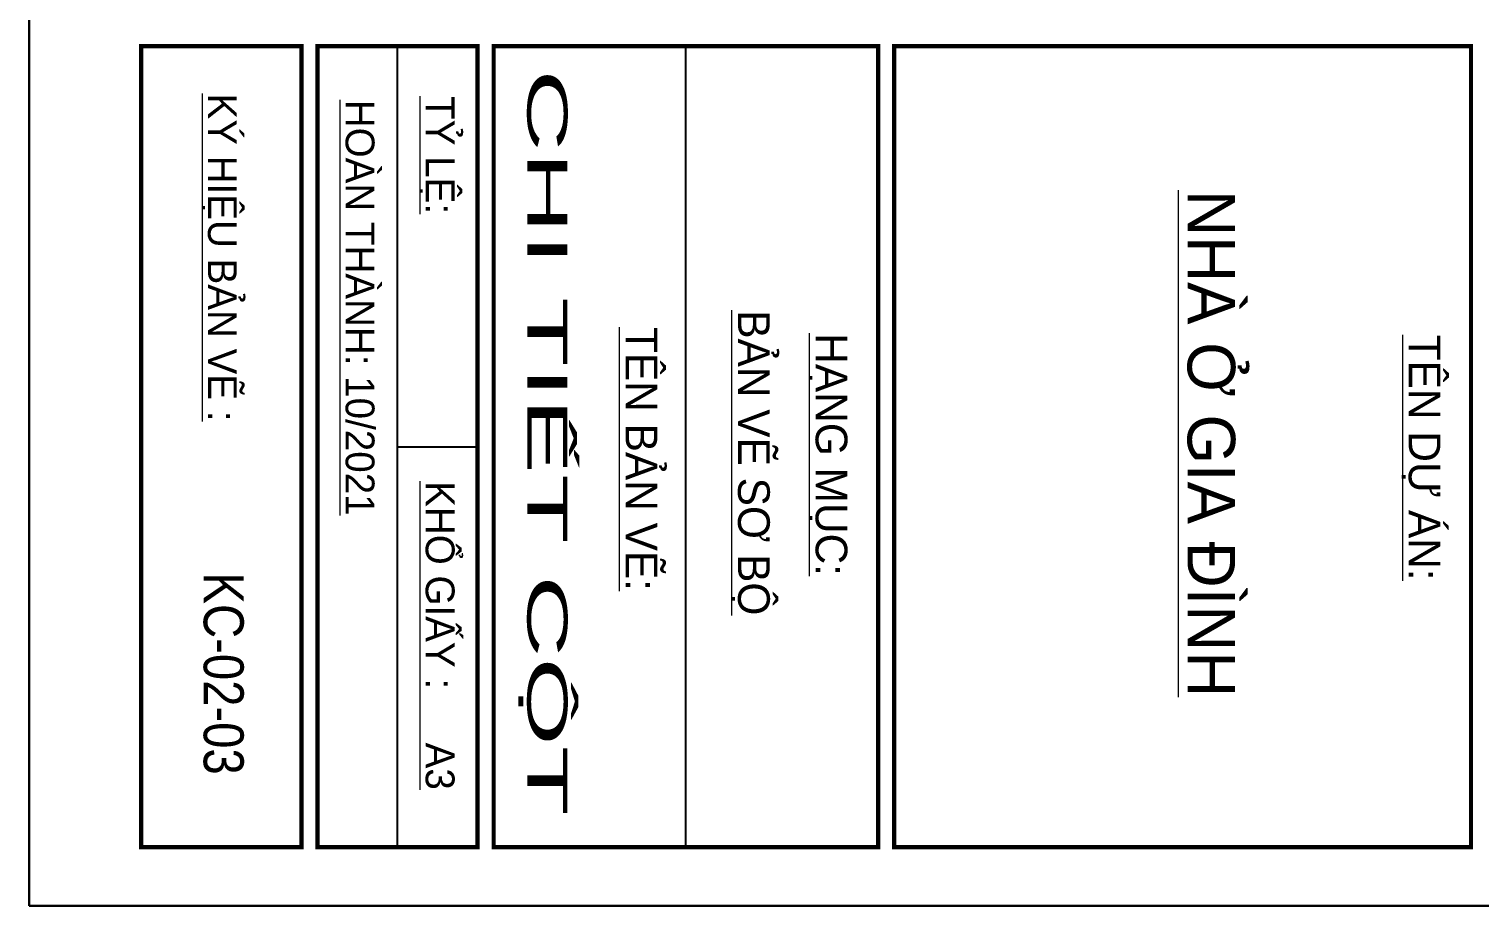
# Model space of a CAD drawing. Extents: x -2098986 to 943, y -1296280 to 73591.
# Drawn here: x -1783955 to -1774905, y -1136809 to -1131336 of the extents above; entities that cross this region are included whole.
import ezdxf
from ezdxf.enums import TextEntityAlignment as Align

# ---------------------------------------------------------------- set-up
doc = ezdxf.new("R2010")
doc.units = 0
doc.header["$LTSCALE"] = 150
for name, color, linetype, lineweight in [('05.Text', 253, 'Continuous', 18), ('11.Khung bo', 32, 'Continuous', 50), ('12.Khung', 36, 'Continuous', 25), ('G-ANNO-TTLB', 6, 'Continuous', 9)]:
    doc.layers.add(name, color=color, linetype=linetype, lineweight=lineweight)
doc.layers.add('Tpl_Bound', color=1, linetype='Continuous', plot=False)
doc.styles.add('vnarialH', font='')
doc.styles.add('VnAvantH', font='')
doc.styles.get('vnarialH').set_extended_font_data('.VnArialH')
doc.styles.get('VnAvantH').set_extended_font_data('.VnAvantH')

# ---------------------------------------------------------------- blocks, each defined once
blk = doc.blocks.new('100')
at = {"layer": '11.Khung bo', "const_width": 26.7}
for points in [[(1896212.6, -940539.9), (1901212.6, -940539.9), (1901212.6, -936939.9), (1896212.6, -936939.9)], [(1896212.6, -940539.9), (1901212.6, -940539.9), (1901212.6, -936939.9), (1896212.6, -936939.9)], [(1896212.6, -940539.9), (1901212.6, -940539.9), (1901212.6, -936939.9), (1896212.6, -936939.9)], [(1896212.6, -943039.8), (1901212.6, -943039.8), (1901212.6, -940639.9), (1896212.6, -940639.9)], [(1896212.6, -943039.8), (1901212.6, -943039.8), (1901212.6, -940639.9), (1896212.6, -940639.9)], [(1896212.6, -943039.8), (1901212.6, -943039.8), (1901212.6, -940639.9), (1896212.6, -940639.9)], [(1896212.6, -944139.8), (1901212.6, -944139.8), (1901212.6, -943139.8), (1896212.6, -943139.8)], [(1896212.6, -944139.8), (1901212.6, -944139.8), (1901212.6, -943139.8), (1896212.6, -943139.8)], [(1896212.6, -944139.8), (1901212.6, -944139.8), (1901212.6, -943139.8), (1896212.6, -943139.8)], [(1896212.6, -945239.8), (1901212.6, -945239.8), (1901212.6, -944239.8), (1896212.6, -944239.8)], [(1896212.6, -945239.8), (1901212.6, -945239.8), (1901212.6, -944239.8), (1896212.6, -944239.8)], [(1896212.6, -945239.8), (1901212.6, -945239.8), (1901212.6, -944239.8), (1896212.6, -944239.8)]]:
    blk.add_lwpolyline(points, close=True, dxfattribs=at)
at = {"layer": '12.Khung'}
for p, q in [((1901212.6, -941839.8), (1896212.6, -941839.8)), ((1901212.6, -941839.8), (1896212.6, -941839.8)), ((1901212.6, -941839.8), (1896212.6, -941839.8)), ((1898712.6, -943639.8), (1898712.6, -943139.8)), ((1898712.6, -943639.8), (1898712.6, -943139.8)), ((1898712.6, -943639.8), (1898712.6, -943139.8)), ((1901212.6, -943639.8), (1896212.6, -943639.8)), ((1901212.6, -943639.8), (1896212.6, -943639.8)), ((1901212.6, -943639.8), (1896212.6, -943639.8))]:
    blk.add_line(p, q, dxfattribs=at)
blk.add_lwpolyline([(1901579.2, -945939.8), (1901579.2, -916240.1), (1859579.6, -916240.1), (1859579.6, -945939.8)], close=True, dxfattribs=at)
blk.add_lwpolyline([(1901579.2, -945939.8), (1901579.2, -916240.1), (1859579.6, -916240.1), (1859579.6, -945939.8)], close=True, dxfattribs=at)
blk.add_lwpolyline([(1901579.2, -945939.8), (1901579.2, -916240.1), (1859579.6, -916240.1), (1859579.6, -945939.8)], close=True, dxfattribs=at)
at = {"layer": '05.Text', "style": 'VnAvantH'}
for s, height, p in [('%%Utªn Dù ¸N:', 197.998, (1898013.5, -937328.6)), ('%%Unhµ ë gia ®×nh', 296.997, (1897111.5, -938708.8)), ('%%Uh¹ng môc:', 197.998, (1898004.7, -941030.4)), ('%%Uh¹ng môc:', 197.998, (1898004.7, -941030.4)), ('%%Uh¹ng môc:', 197.998, (1898004.7, -941030.4)), ('%%Ub¶n vÏ s¬ bé', 197.998, (1897861, -941514.7)), ('%%Ub¶n vÏ s¬ bé', 197.998, (1897861, -941514.7)), ('%%Ub¶n vÏ s¬ bé', 197.998, (1897861, -941514.7)), ('%%Utªn b¶n vÏ:', 197.998, (1897965.6, -942216.1)), ('%%Utªn b¶n vÏ:', 197.998, (1897965.6, -942216.1)), ('%%Utªn b¶n vÏ:', 197.998, (1897965.6, -942216.1)), ('%%Utû lÖ:', 180, (1896524.8, -943464.1)), ('%%UKHæ GIÊY :     A3', 179.998, (1898927.8, -943464.1)), ('%%Uhoµn thµnh: 10/2021', 179.998, (1896547.5, -943963.8)), ('%%Uký hiÖu b¶n vÏ :', 179.998, (1896508.5, -944822.8))]:
    blk.add_text(s, height=height, dxfattribs=at).set_placement(p)

msp = doc.modelspace()

# ---------------------------------------------------------------- linework, layer by layer
at = {"layer": 'Tpl_Bound', "color": 1}
msp.add_lwpolyline([(-1783954.8, -1136809.4), (-1783954.8, -1094809.4), (-1754254.8, -1094809.4), (-1754254.8, -1136809.4)], close=True, dxfattribs=at)

# ---------------------------------------------------------------- block references
at = {"layer": '05.Text', "xscale": 1.000009185772931, "yscale": 1.000009185772931, "zscale": 1.000009185772931, "rotation": 270}
msp.add_blockref('100', (-838006.3, 764787.3), dxfattribs=at)

# ---------------------------------------------------------------- texts
at = {"layer": 'G-ANNO-TTLB', "color": 3, "style": 'vnarialH'}
for s, width, p, p2 in [('chi tiÕt cét', 2.034115, (-1780844.7, -1131587.5), (-1780844.7, -1136244.4)), ('KC-02-03', 0.844492, (-1782864.8, -1134727.9), (-1782864.8, -1135990.1))]:
    msp.add_text(s, height=250, rotation=270, dxfattribs=dict(at, width=width)).set_placement(p, p2, align=Align.FIT)

doc.saveas('drawing.dxf')
